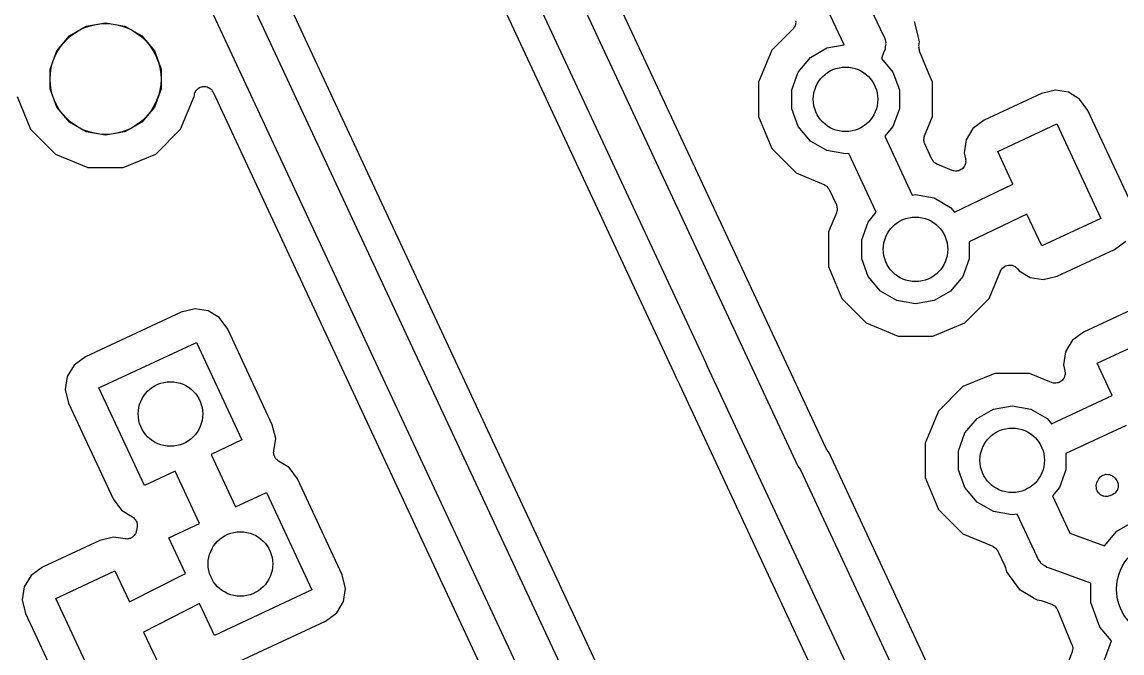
# Model space of a CAD drawing. Extents: x 24 to 196, y -189 to -31.
# Drawn here: x 38.02 to 54.9, y -149.93 to -140.25 of the extents above; entities that cross this region are included whole.
import ezdxf

# ---------------------------------------------------------------- set-up
doc = ezdxf.new("R2010")
doc.units = 0
doc.header["$MEASUREMENT"] = 0
doc.layers.add('BLACK', color=7, linetype='CONTINUOUS')

msp = doc.modelspace()

# ---------------------------------------------------------------- linework, layer by layer
at = {"layer": 'BLACK', "linetype": 'CONTINUOUS'}
for p, q in [((48.5747, -134.743), (51.2357, -140.448)), ((50.6337, -140.6), (48.2042, -135.391)), ((49.5364, -145.028), (46.8931, -139.356)), ((46.4038, -139.509), (49.0754, -145.242)), ((41.5132, -139.881), (49.4575, -156.92)), ((49.889, -156.644), (42.0892, -139.914)), ((48.511, -145.474), (45.8505, -139.765)), ((45.4197, -140.043), (48.0217, -145.627)), ((39.0075, -140.31), (39.303, -140.258)), ((39.303, -140.258), (39.5985, -140.31)), ((48.6458, -156.622), (40.9607, -140.139)), ((49.893, -140.235), (49.8918, -140.248)), ((49.8918, -140.248), (49.893, -140.262)), ((51.7545, -140.396), (51.7163, -140.239)), ((38.7476, -140.46), (39.0075, -140.31)), ((39.5985, -140.31), (39.8584, -140.46)), ((49.8489, -140.356), (49.5267, -140.678)), ((49.8566, -140.345), (49.8489, -140.356)), ((49.866, -140.336), (49.8566, -140.345)), ((49.8716, -140.324), (49.866, -140.336)), ((49.8793, -140.313), (49.8716, -140.324)), ((49.8827, -140.3), (49.8793, -140.313)), ((49.8884, -140.288), (49.8827, -140.3)), ((49.8895, -140.274), (49.8884, -140.288)), ((49.893, -140.262), (49.8895, -140.274)), ((51.7546, -140.396), (51.7545, -140.396)), ((51.7931, -140.553), (51.7546, -140.396)), ((51.7546, -140.396), (51.7546, -140.396)), ((38.5547, -140.69), (38.7476, -140.46)), ((39.8584, -140.46), (40.0513, -140.69)), ((51.2357, -140.448), (51.256, -140.483)), ((51.256, -140.483), (51.263, -140.523)), ((51.263, -140.523), (51.2734, -140.562)), ((51.2746, -140.589), (51.2676, -140.629)), ((51.2734, -140.562), (51.2722, -140.576)), ((51.2722, -140.576), (51.2746, -140.589)), ((51.784, -140.612), (51.7931, -140.553)), ((38.4521, -140.972), (38.5547, -140.69)), ((40.0513, -140.69), (40.1539, -140.972)), ((49.5267, -140.678), (49.3237, -141.168)), ((50.1184, -140.792), (50.3705, -140.646)), ((50.3705, -140.646), (50.6337, -140.6)), ((51.2469, -140.706), (51.2097, -140.808)), ((51.2641, -140.669), (51.2469, -140.706)), ((51.2676, -140.629), (51.2641, -140.669)), ((51.7824, -140.642), (51.7844, -140.627)), ((51.7849, -140.653), (51.7824, -140.642)), ((51.7844, -140.627), (51.784, -140.612)), ((51.7852, -140.665), (51.7849, -140.653)), ((51.7906, -140.679), (51.7852, -140.665)), ((51.7938, -140.693), (51.7906, -140.679)), ((51.9429, -141.053), (51.7938, -140.693)), ((49.9313, -141.015), (50.1184, -140.792)), ((51.2097, -140.808), (51.3831, -141.015)), ((38.4521, -141.272), (38.4521, -140.972)), ((40.1539, -140.972), (40.1539, -141.272)), ((49.8317, -141.288), (49.9313, -141.015)), ((51.3831, -141.015), (51.4827, -141.288)), ((51.9907, -141.168), (51.9429, -141.053)), ((38.5547, -141.554), (38.4521, -141.272)), ((40.1539, -141.272), (40.0513, -141.554)), ((40.7128, -141.277), (40.7269, -141.263)), ((40.7269, -141.263), (40.733, -141.26)), ((40.733, -141.26), (40.7381, -141.256)), ((40.7381, -141.256), (40.7568, -141.249)), ((40.7568, -141.249), (40.7748, -141.24)), ((40.7748, -141.24), (40.7815, -141.24)), ((40.7815, -141.24), (40.7878, -141.238)), ((40.7878, -141.238), (40.8077, -141.238)), ((40.8077, -141.238), (40.8276, -141.236)), ((40.8276, -141.236), (40.834, -141.238)), ((40.834, -141.238), (40.8407, -141.238)), ((40.8407, -141.238), (40.8595, -141.244)), ((40.8595, -141.244), (40.8787, -141.25)), ((40.8787, -141.25), (40.8842, -141.253)), ((40.8842, -141.253), (40.8905, -141.256)), ((40.8905, -141.256), (40.9057, -141.269)), ((40.9057, -141.269), (40.9221, -141.28)), ((49.3237, -141.168), (49.3237, -141.699)), ((51.9907, -141.699), (51.9907, -141.168)), ((37.9441, -141.392), (38.151, -141.892)), ((40.455, -141.892), (40.6619, -141.392)), ((40.6619, -141.388), (40.6653, -141.368)), ((40.6619, -141.392), (40.6619, -141.388)), ((40.6653, -141.368), (40.6671, -141.348)), ((40.6671, -141.348), (40.6699, -141.342)), ((40.6699, -141.342), (40.6711, -141.336)), ((40.6711, -141.336), (40.681, -141.318)), ((40.681, -141.318), (40.6895, -141.3)), ((40.6895, -141.3), (40.6942, -141.296)), ((40.6942, -141.296), (40.6975, -141.29)), ((40.6975, -141.29), (40.7128, -141.277)), ((40.9221, -141.28), (40.9259, -141.285)), ((40.9259, -141.285), (40.931, -141.29)), ((40.931, -141.29), (40.941, -141.307)), ((40.941, -141.307), (40.9524, -141.323)), ((40.9524, -141.323), (47.5119, -155.392)), ((49.8317, -141.579), (49.8317, -141.288)), ((51.4827, -141.288), (51.4827, -141.579)), ((53.6652, -141.345), (52.7861, -141.755)), ((53.8764, -141.293), (53.6652, -141.345)), ((54.0761, -141.324), (53.8764, -141.293)), ((54.2489, -141.429), (54.0761, -141.324)), ((54.3775, -141.604), (54.2489, -141.429)), ((38.7476, -141.784), (38.5547, -141.554)), ((40.0513, -141.554), (39.8584, -141.784)), ((49.9313, -141.853), (49.8317, -141.579)), ((51.4827, -141.579), (51.3831, -141.853)), ((55.041, -143.027), (54.3775, -141.604)), ((49.3237, -141.699), (49.5267, -142.189)), ((51.8692, -141.992), (51.9907, -141.699)), ((52.7861, -141.755), (52.6108, -141.883)), ((38.151, -141.892), (38.5332, -142.274)), ((39.0075, -141.934), (38.7476, -141.784)), ((39.303, -141.986), (39.0075, -141.934)), ((39.5985, -141.934), (39.303, -141.986)), ((39.8584, -141.784), (39.5985, -141.934)), ((40.0727, -142.274), (40.455, -141.892)), ((50.1184, -142.076), (49.9313, -141.853)), ((51.3831, -141.853), (51.2586, -142.001)), ((52.6108, -141.883), (52.506, -142.056)), ((52.9927, -142.233), (53.899, -141.811)), ((53.899, -141.811), (54.5752, -143.261)), ((50.3705, -142.221), (50.1184, -142.076)), ((51.2586, -142.001), (51.6798, -142.906)), ((51.8577, -142.044), (51.8613, -142.028)), ((51.859, -142.054), (51.8577, -142.044)), ((51.8582, -142.064), (51.859, -142.054)), ((51.8625, -142.08), (51.8582, -142.064)), ((51.8613, -142.028), (51.8628, -142.011)), ((51.8646, -142.096), (51.8625, -142.08)), ((51.8628, -142.011), (51.867, -142.002)), ((51.8692, -142.105), (51.8646, -142.096)), ((51.867, -142.002), (51.8692, -141.992)), ((51.8718, -142.115), (51.8692, -142.105)), ((51.9828, -142.353), (51.8718, -142.115)), ((52.506, -142.056), (52.4752, -142.256)), ((38.5332, -142.274), (39.0327, -142.481)), ((39.5733, -142.481), (40.0727, -142.274)), ((49.5267, -142.189), (49.9018, -142.564)), ((50.6572, -142.272), (50.3705, -142.221)), ((50.7081, -142.263), (50.6572, -142.272)), ((51.1292, -143.168), (50.7081, -142.263)), ((52.4752, -142.256), (52.4977, -142.348)), ((53.2261, -142.734), (52.9927, -142.233)), ((51.9847, -142.356), (51.9828, -142.353)), ((51.9858, -142.359), (51.9847, -142.356)), ((51.9998, -142.378), (51.9858, -142.359)), ((52.0131, -142.397), (51.9998, -142.378)), ((52.0159, -142.399), (52.0131, -142.397)), ((52.018, -142.401), (52.0159, -142.399)), ((52.0375, -142.414), (52.018, -142.401)), ((52.0564, -142.427), (52.0375, -142.414)), ((52.0597, -142.428), (52.0564, -142.427)), ((52.0626, -142.43), (52.0597, -142.428)), ((52.2913, -142.525), (52.0626, -142.43)), ((52.4863, -142.451), (52.4814, -142.458)), ((52.4914, -142.434), (52.4863, -142.451)), ((52.4984, -142.417), (52.4914, -142.434)), ((52.4977, -142.348), (52.4982, -142.356)), ((52.4982, -142.356), (52.5007, -142.364)), ((52.4988, -142.408), (52.4984, -142.417)), ((52.5011, -142.4), (52.4988, -142.408)), ((52.5007, -142.364), (52.4999, -142.382)), ((52.4999, -142.382), (52.5011, -142.4)), ((39.0327, -142.481), (39.5733, -142.481)), ((49.9018, -142.564), (50.3253, -142.74)), ((52.2995, -142.526), (52.2913, -142.525)), ((52.307, -142.53), (52.2995, -142.526)), ((52.3252, -142.532), (52.307, -142.53)), ((52.343, -142.536), (52.3252, -142.532)), ((52.3513, -142.535), (52.343, -142.536)), ((52.3596, -142.536), (52.3513, -142.535)), ((52.3774, -142.531), (52.3596, -142.536)), ((52.3955, -142.529), (52.3774, -142.531)), ((52.4029, -142.525), (52.3955, -142.529)), ((52.411, -142.523), (52.4029, -142.525)), ((52.4262, -142.513), (52.411, -142.523)), ((52.4424, -142.505), (52.4262, -142.513)), ((52.4481, -142.498), (52.4424, -142.505)), ((52.455, -142.494), (52.4481, -142.498)), ((52.4658, -142.479), (52.455, -142.494)), ((52.4782, -142.466), (52.4658, -142.479)), ((52.4814, -142.458), (52.4782, -142.466)), ((50.3253, -142.74), (50.3282, -142.741)), ((50.3282, -142.741), (50.3315, -142.742)), ((50.3315, -142.742), (50.3504, -142.756)), ((50.3504, -142.756), (50.3699, -142.768)), ((50.3699, -142.768), (50.372, -142.771)), ((50.372, -142.771), (50.3748, -142.773)), ((50.3748, -142.773), (50.388, -142.792)), ((50.388, -142.792), (50.4021, -142.81)), ((52.3297, -143.165), (53.2261, -142.734)), ((50.4021, -142.81), (50.4032, -142.813)), ((50.4032, -142.813), (50.4051, -142.816)), ((50.4051, -142.816), (50.516, -143.054)), ((51.6798, -142.906), (51.7306, -142.897)), ((51.7306, -142.897), (52.0173, -142.948)), ((52.0173, -142.948), (52.2694, -143.094)), ((50.516, -143.054), (50.5186, -143.064)), ((50.5186, -143.064), (50.5232, -143.073)), ((50.5232, -143.073), (50.5254, -143.089)), ((50.5254, -143.089), (50.5297, -143.106)), ((50.5301, -143.125), (50.5265, -143.142)), ((50.5297, -143.106), (50.5288, -143.116)), ((50.5288, -143.116), (50.5301, -143.125)), ((52.2694, -143.094), (52.3297, -143.165)), ((50.5187, -143.177), (50.3971, -143.47)), ((50.5208, -143.167), (50.5187, -143.177)), ((50.525, -143.158), (50.5208, -143.167)), ((50.5265, -143.142), (50.525, -143.158)), ((51.0047, -143.317), (51.1292, -143.168)), ((53.4408, -143.194), (52.5561, -143.62)), ((53.6689, -143.683), (53.4408, -143.194)), ((54.5752, -143.261), (53.6689, -143.683)), ((50.9051, -143.59), (51.0047, -143.317)), ((50.3971, -143.47), (50.3971, -144.001)), ((50.9051, -143.881), (50.9051, -143.59)), ((52.5561, -143.62), (52.5561, -143.881)), ((54.7817, -143.739), (54.9571, -143.611)), ((53.9026, -144.149), (54.7817, -143.739)), ((51.0047, -144.155), (50.9051, -143.881)), ((52.5561, -143.881), (52.4566, -144.155)), ((50.3971, -144.001), (50.6001, -144.491)), ((52.8611, -144.491), (53.0355, -144.07)), ((53.0355, -144.07), (53.0364, -144.069)), ((53.0364, -144.069), (53.0368, -144.067)), ((53.0368, -144.067), (53.0506, -144.046)), ((53.0506, -144.046), (53.064, -144.025)), ((53.064, -144.025), (53.0653, -144.024)), ((53.0653, -144.024), (53.0662, -144.023)), ((53.0662, -144.023), (53.0863, -144.008)), ((53.0863, -144.008), (53.1059, -143.993)), ((53.1059, -143.993), (53.1076, -143.993)), ((53.1076, -143.993), (53.1089, -143.992)), ((53.1089, -143.992), (53.1328, -143.985)), ((53.1328, -143.985), (53.1564, -143.977)), ((53.1564, -143.977), (53.1581, -143.977)), ((53.1581, -143.977), (53.1597, -143.977)), ((53.1597, -143.977), (53.1845, -143.978)), ((53.1845, -143.978), (53.2093, -143.98)), ((53.2093, -143.98), (53.2109, -143.98)), ((53.2109, -143.98), (53.2125, -143.98)), ((53.2125, -143.98), (53.2353, -143.99)), ((53.2353, -143.99), (53.2582, -144)), ((53.2582, -144), (53.2594, -144.001)), ((53.2594, -144.001), (53.261, -144.002)), ((53.261, -144.002), (53.2789, -144.019)), ((53.2789, -144.019), (53.2972, -144.036)), ((53.2972, -144.036), (53.298, -144.037)), ((53.298, -144.037), (53.2992, -144.038)), ((53.2992, -144.038), (53.319, -144.065)), ((53.319, -144.065), (53.4917, -144.17)), ((51.1918, -144.378), (51.0047, -144.155)), ((52.4566, -144.155), (52.2694, -144.378)), ((53.4917, -144.17), (53.6915, -144.201)), ((53.6915, -144.201), (53.9026, -144.149)), ((51.4439, -144.523), (51.1918, -144.378)), ((52.2694, -144.378), (52.0173, -144.523)), ((40.6756, -144.648), (40.4644, -144.7)), ((40.8753, -144.679), (40.6756, -144.648)), ((50.6001, -144.491), (50.9753, -144.866)), ((51.7306, -144.574), (51.4439, -144.523)), ((52.0173, -144.523), (51.7306, -144.574)), ((52.486, -144.866), (52.8611, -144.491)), ((55.1892, -144.596), (54.3101, -145.006)), ((40.4644, -144.7), (38.9953, -145.385)), ((41.0481, -144.784), (40.8753, -144.679)), ((41.1766, -144.959), (41.0481, -144.784)), ((41.8617, -146.428), (41.1766, -144.959)), ((50.9753, -144.866), (51.4654, -145.069)), ((51.9959, -145.069), (52.486, -144.866)), ((50.3596, -146.794), (49.5364, -145.028)), ((49.5364, -145.028), (49.5364, -145.028)), ((49.5364, -145.028), (49.5364, -145.028)), ((51.4654, -145.069), (51.9959, -145.069)), ((54.1348, -145.134), (54.03, -145.307)), ((54.3101, -145.006), (54.1348, -145.134)), ((54.5167, -145.484), (55.423, -145.062)), ((39.2018, -145.863), (40.6982, -145.166)), ((40.6982, -145.166), (41.3959, -146.662)), ((49.0754, -145.242), (49.9248, -147.063)), ((54.03, -145.307), (53.9992, -145.507)), ((38.9953, -145.385), (38.82, -145.513)), ((48.5218, -145.497), (48.511, -145.474)), ((48.511, -145.474), (48.511, -145.474)), ((54.7474, -145.979), (54.5167, -145.484)), ((38.82, -145.513), (38.7151, -145.686)), ((48.0217, -145.627), (48.0217, -145.627)), ((48.0217, -145.627), (48.0604, -145.71)), ((48.5335, -145.522), (48.5218, -145.497)), ((50.9491, -150.701), (48.5335, -145.522)), ((48.5335, -145.522), (48.5335, -145.522)), ((52.9491, -145.641), (52.459, -145.844)), ((53.4796, -145.641), (52.9491, -145.641)), ((53.8165, -145.78), (53.4796, -145.641)), ((53.9992, -145.507), (54.0228, -145.603)), ((54.0228, -145.603), (54.0234, -145.612)), ((54.0234, -145.612), (54.0259, -145.62)), ((54.0263, -145.656), (54.0239, -145.664)), ((54.0259, -145.62), (54.0251, -145.638)), ((54.0251, -145.638), (54.0263, -145.656)), ((38.7151, -145.686), (38.6844, -145.886)), ((48.0604, -145.71), (48.0604, -145.71)), ((48.0604, -145.71), (48.0604, -145.71)), ((48.0604, -145.71), (48.1019, -145.799)), ((48.1019, -145.799), (48.102, -145.799)), ((48.102, -145.799), (50.5112, -150.964)), ((53.8246, -145.782), (53.8165, -145.78)), ((53.8321, -145.786), (53.8246, -145.782)), ((53.8503, -145.788), (53.8321, -145.786)), ((53.8681, -145.792), (53.8503, -145.788)), ((53.8764, -145.791), (53.8681, -145.792)), ((53.8848, -145.792), (53.8764, -145.791)), ((53.9025, -145.787), (53.8848, -145.792)), ((53.9206, -145.785), (53.9025, -145.787)), ((53.928, -145.781), (53.9206, -145.785)), ((53.9362, -145.779), (53.928, -145.781)), ((53.9514, -145.769), (53.9362, -145.779)), ((53.9676, -145.761), (53.9514, -145.769)), ((53.9732, -145.754), (53.9676, -145.761)), ((53.9802, -145.75), (53.9732, -145.754)), ((53.991, -145.735), (53.9802, -145.75)), ((54.0033, -145.721), (53.991, -145.735)), ((54.0065, -145.714), (54.0033, -145.721)), ((54.0115, -145.707), (54.0065, -145.714)), ((54.0166, -145.689), (54.0115, -145.707)), ((54.0236, -145.673), (54.0166, -145.689)), ((54.0239, -145.664), (54.0236, -145.673)), ((38.6844, -145.886), (38.7361, -146.097)), ((39.8996, -147.36), (39.2018, -145.863)), ((52.459, -145.844), (52.0839, -146.219)), ((53.8199, -146.412), (54.7474, -145.979)), ((38.7361, -146.097), (39.4211, -147.566)), ((52.9277, -146.187), (53.2144, -146.136)), ((53.2144, -146.136), (53.5011, -146.187)), ((52.0839, -146.219), (51.8809, -146.709)), ((52.4884, -146.555), (52.6756, -146.332)), ((52.6756, -146.332), (52.9277, -146.187)), ((53.5011, -146.187), (53.7532, -146.332)), ((53.7532, -146.332), (53.8199, -146.412)), ((41.9134, -146.639), (41.8617, -146.428)), ((54.9621, -146.44), (54.0399, -146.87)), ((41.3959, -146.662), (40.9226, -146.883)), ((41.8838, -146.831), (41.9134, -146.639)), ((52.3889, -146.829), (52.4884, -146.555)), ((41.8821, -146.851), (41.884, -146.841)), ((41.884, -146.841), (41.8838, -146.831)), ((50.3682, -146.806), (50.3596, -146.794)), ((50.3748, -146.819), (50.3682, -146.806)), ((50.4034, -146.858), (50.3748, -146.819)), ((51.8809, -146.709), (51.8809, -147.24)), ((52.3889, -147.12), (52.3889, -146.829)), ((40.9226, -146.883), (41.2987, -147.688)), ((41.8846, -146.868), (41.8821, -146.851)), ((41.8849, -146.884), (41.8846, -146.868)), ((41.8886, -146.894), (41.8849, -146.884)), ((41.8901, -146.904), (41.8886, -146.894)), ((41.8981, -146.918), (41.8901, -146.904)), ((41.9041, -146.934), (41.8981, -146.918)), ((41.9107, -146.941), (41.9041, -146.934)), ((41.9156, -146.95), (41.9107, -146.941)), ((41.9281, -146.961), (41.9156, -146.95)), ((41.939, -146.973), (41.9281, -146.961)), ((41.9478, -146.978), (41.939, -146.973)), ((41.9554, -146.985), (41.9478, -146.978)), ((42.1215, -147.086), (41.9554, -146.985)), ((53.8351, -154.217), (50.4034, -146.858)), ((54.0399, -146.87), (54.0399, -147.12)), ((40.3701, -147.14), (39.8996, -147.36)), ((40.7462, -147.946), (40.3701, -147.14)), ((42.2501, -147.261), (42.1215, -147.086)), ((49.9248, -147.063), (49.9655, -147.121)), ((49.9655, -147.121), (57.4743, -163.223)), ((52.4884, -147.393), (52.3889, -147.12)), ((54.0399, -147.12), (53.9403, -147.393)), ((42.9351, -148.73), (42.2501, -147.261)), ((51.8809, -147.24), (52.0839, -147.73)), ((54.5042, -147.359), (54.5102, -147.34)), ((54.5102, -147.34), (54.5145, -147.32)), ((54.5145, -147.32), (54.5305, -147.282)), ((54.5305, -147.282), (54.5314, -147.28)), ((54.5314, -147.28), (54.5318, -147.279)), ((54.5318, -147.279), (54.5456, -147.258)), ((54.5456, -147.258), (54.5589, -147.237)), ((54.5589, -147.237), (54.5602, -147.236)), ((54.5602, -147.236), (54.5612, -147.235)), ((54.5612, -147.235), (54.5812, -147.22)), ((54.5812, -147.22), (54.6009, -147.205)), ((54.6009, -147.205), (54.6025, -147.204)), ((54.6025, -147.204), (54.6039, -147.203)), ((54.6039, -147.203), (54.6277, -147.196)), ((54.6277, -147.196), (54.6514, -147.189)), ((54.6514, -147.189), (54.6531, -147.189)), ((54.6531, -147.189), (54.6547, -147.188)), ((54.6547, -147.188), (54.6795, -147.19)), ((54.6795, -147.19), (54.7043, -147.191)), ((54.7043, -147.191), (54.7058, -147.192)), ((54.7058, -147.192), (54.7075, -147.192)), ((54.7075, -147.192), (54.7302, -147.202)), ((54.7302, -147.202), (54.7532, -147.211)), ((54.7532, -147.211), (54.7544, -147.213)), ((54.7544, -147.213), (54.7559, -147.213)), ((54.7559, -147.213), (54.7739, -147.23)), ((54.7739, -147.23), (54.7922, -147.247)), ((54.7922, -147.247), (54.793, -147.249)), ((54.793, -147.249), (54.7942, -147.25)), ((54.7942, -147.25), (54.8122, -147.274)), ((54.8122, -147.274), (54.8144, -147.279)), ((54.8144, -147.279), (54.8178, -147.283)), ((54.8178, -147.283), (54.826, -147.303)), ((54.826, -147.303), (54.8356, -147.322)), ((54.8356, -147.322), (54.8361, -147.327)), ((54.8361, -147.327), (54.838, -147.331)), ((54.838, -147.331), (54.839, -147.353)), ((41.2987, -147.688), (41.7716, -147.468)), ((41.7716, -147.468), (42.4694, -148.964)), ((52.6756, -147.617), (52.4884, -147.393)), ((53.9403, -147.393), (53.8327, -147.522)), ((54.503, -147.372), (54.5045, -147.365)), ((54.5056, -147.392), (54.503, -147.372)), ((54.5045, -147.365), (54.5042, -147.359)), ((54.5065, -147.412), (54.5056, -147.392)), ((54.5091, -147.418), (54.5065, -147.412)), ((54.5099, -147.424), (54.5091, -147.418)), ((54.5191, -147.442), (54.5099, -147.424)), ((54.5267, -147.46), (54.5191, -147.442)), ((54.5313, -147.465), (54.5267, -147.46)), ((54.5344, -147.471), (54.5313, -147.465)), ((54.5491, -147.485), (54.5344, -147.471)), ((54.5625, -147.499), (54.5491, -147.485)), ((54.5684, -147.503), (54.5625, -147.499)), ((54.5734, -147.507), (54.5684, -147.503)), ((54.5918, -147.515), (54.5734, -147.507)), ((54.6094, -147.524), (54.5918, -147.515)), ((54.7476, -147.505), (54.7136, -147.519)), ((54.7518, -147.503), (54.7476, -147.505)), ((54.7567, -147.501), (54.7518, -147.503)), ((54.7741, -147.488), (54.7567, -147.501)), ((54.7922, -147.477), (54.7741, -147.488)), ((54.7953, -147.473), (54.7922, -147.477)), ((54.7993, -147.47), (54.7953, -147.473)), ((54.8113, -147.452), (54.7993, -147.47)), ((54.8244, -147.435), (54.8113, -147.452)), ((54.826, -147.43), (54.8244, -147.435)), ((54.8288, -147.426), (54.826, -147.43)), ((54.8339, -147.405), (54.8288, -147.426)), ((54.8404, -147.384), (54.8339, -147.405)), ((54.839, -147.353), (54.8413, -147.374)), ((54.8413, -147.374), (54.8401, -147.379)), ((54.8401, -147.379), (54.8404, -147.384)), ((39.4211, -147.566), (39.5497, -147.741)), ((52.9277, -147.762), (52.6756, -147.617)), ((53.8327, -147.522), (54.1012, -148.095)), ((54.6161, -147.525), (54.6094, -147.524)), ((54.6223, -147.527), (54.6161, -147.525)), ((54.6422, -147.528), (54.6223, -147.527)), ((54.6619, -147.531), (54.6422, -147.528)), ((54.6685, -147.529), (54.6619, -147.531)), ((54.6752, -147.53), (54.6685, -147.529)), ((54.6942, -147.524), (54.6752, -147.53)), ((54.7136, -147.519), (54.6942, -147.524)), ((39.5497, -147.741), (39.7158, -147.842)), ((39.7158, -147.842), (39.7234, -147.849)), ((39.7234, -147.849), (39.7322, -147.854)), ((39.7322, -147.854), (39.7431, -147.866)), ((52.0839, -147.73), (52.459, -148.105)), ((53.2144, -147.813), (52.9277, -147.762)), ((53.2896, -147.799), (53.2144, -147.813)), ((53.5967, -148.455), (53.2896, -147.799)), ((39.7431, -147.866), (39.7556, -147.877)), ((39.7556, -147.877), (39.7605, -147.886)), ((39.7605, -147.886), (39.7671, -147.894)), ((39.7671, -147.894), (39.7731, -147.909)), ((39.7731, -147.909), (39.7811, -147.924)), ((39.7874, -147.996), (39.7785, -148.053)), ((39.7811, -147.924), (39.7826, -147.934)), ((39.7826, -147.934), (39.7863, -147.943)), ((39.7863, -147.943), (39.7866, -147.959)), ((39.7866, -147.959), (39.7891, -147.976)), ((39.7891, -147.976), (39.7872, -147.986)), ((39.7872, -147.986), (39.7874, -147.996)), ((40.2753, -148.165), (40.7462, -147.946)), ((54.8202, -148.064), (55.1692, -147.863)), ((39.4249, -148.153), (39.2138, -148.205)), ((39.6047, -148.181), (39.4249, -148.153)), ((39.618, -148.181), (39.6047, -148.181)), ((39.6312, -148.183), (39.618, -148.181)), ((39.6443, -148.18), (39.6312, -148.183)), ((39.6576, -148.18), (39.6443, -148.18)), ((39.6701, -148.175), (39.6576, -148.18)), ((39.6831, -148.172), (39.6701, -148.175)), ((39.6945, -148.165), (39.6831, -148.172)), ((39.707, -148.161), (39.6945, -148.165)), ((39.717, -148.152), (39.707, -148.161)), ((39.7284, -148.145), (39.717, -148.152)), ((39.7367, -148.134), (39.7284, -148.145)), ((39.7468, -148.126), (39.7367, -148.134)), ((39.7532, -148.114), (39.7468, -148.126)), ((39.7615, -148.104), (39.7532, -148.114)), ((39.7658, -148.091), (39.7615, -148.104)), ((39.7722, -148.079), (39.7658, -148.091)), ((39.7742, -148.066), (39.7722, -148.079)), ((39.7785, -148.053), (39.7742, -148.066)), ((40.5294, -148.71), (40.2753, -148.165)), ((52.459, -148.105), (52.9163, -148.294)), ((54.1012, -148.095), (54.6318, -148.289)), ((54.6318, -148.289), (54.8202, -148.064)), ((39.2138, -148.205), (38.3347, -148.615)), ((52.9163, -148.294), (52.9191, -148.296)), ((52.9191, -148.296), (52.9222, -148.297)), ((52.9222, -148.297), (52.9413, -148.31)), ((52.9413, -148.31), (52.961, -148.323)), ((52.961, -148.323), (52.9629, -148.325)), ((52.9629, -148.325), (52.9656, -148.327)), ((52.9656, -148.327), (52.979, -148.346)), ((52.979, -148.346), (52.9932, -148.365)), ((52.9932, -148.365), (52.9942, -148.368)), ((52.9942, -148.368), (52.996, -148.37)), ((52.996, -148.37), (53.1016, -148.596)), ((53.6104, -148.493), (53.5967, -148.455)), ((53.6365, -148.524), (53.6104, -148.493)), ((53.6599, -148.558), (53.6365, -148.524)), ((38.3347, -148.615), (38.1593, -148.743)), ((38.5412, -149.093), (39.4475, -148.671)), ((39.4475, -148.671), (39.6706, -149.149)), ((53.1016, -148.596), (53.1056, -148.611)), ((53.1056, -148.611), (53.1117, -148.625)), ((53.1117, -148.625), (53.1273, -148.688)), ((53.1273, -148.688), (53.1671, -148.743)), ((53.6709, -148.565), (53.6599, -148.558)), ((53.6794, -148.576), (53.6709, -148.565)), ((53.7147, -148.596), (53.6794, -148.576)), ((53.7481, -148.619), (53.7147, -148.596)), ((53.7869, -148.63), (53.7481, -148.619)), ((54.4232, -148.861), (53.7869, -148.63)), ((38.1593, -148.743), (38.0545, -148.916)), ((39.6706, -149.149), (40.5294, -148.71)), ((42.9868, -148.941), (42.9351, -148.73)), ((53.1671, -148.743), (53.1676, -148.744)), ((53.1676, -148.744), (53.2231, -148.819)), ((53.2231, -148.819), (53.2232, -148.819)), ((53.2232, -148.819), (53.2233, -148.82)), ((53.2233, -148.82), (53.3188, -148.95)), ((54.4232, -149.155), (54.4232, -148.861)), ((38.0545, -148.916), (38.0238, -149.116)), ((42.4694, -148.964), (40.973, -149.662)), ((42.9561, -149.141), (42.9868, -148.941)), ((53.3188, -148.95), (53.4572, -149.034)), ((53.4572, -149.034), (53.4573, -149.034)), ((53.4573, -149.034), (53.4574, -149.034)), ((53.4574, -149.034), (53.5375, -149.082)), ((38.0238, -149.116), (38.0754, -149.327)), ((39.2174, -150.543), (38.5412, -149.093)), ((40.7442, -149.171), (39.8854, -149.61)), ((40.973, -149.662), (40.7442, -149.171)), ((42.8512, -149.314), (42.9561, -149.141)), ((53.5375, -149.082), (53.5384, -149.083)), ((53.5384, -149.083), (53.5961, -149.118)), ((53.5961, -149.118), (53.6611, -149.128)), ((53.6611, -149.128), (53.6754, -149.132)), ((53.6754, -149.132), (53.6903, -149.135)), ((53.6903, -149.135), (53.8207, -149.183)), ((53.8207, -149.183), (53.8294, -149.188)), ((53.8294, -149.188), (53.8389, -149.191)), ((53.8389, -149.191), (53.8521, -149.201)), ((53.8521, -149.201), (53.8665, -149.209)), ((54.5611, -149.534), (54.4232, -149.155)), ((38.0754, -149.327), (38.7389, -150.75)), ((42.6759, -149.442), (42.8512, -149.314)), ((53.8665, -149.209), (53.873, -149.217)), ((53.873, -149.217), (53.8809, -149.223)), ((53.8809, -149.223), (53.8898, -149.237)), ((53.8898, -149.237), (53.9005, -149.25)), ((53.9005, -149.25), (53.904, -149.259)), ((53.904, -149.259), (53.9093, -149.267)), ((53.9093, -149.267), (54.1316, -149.804)), ((41.2068, -150.127), (42.6759, -149.442)), ((54.737, -149.743), (54.5611, -149.534)), ((39.8854, -149.61), (40.1237, -150.121)), ((54.1316, -149.804), (54.1323, -149.807)), ((54.1323, -149.807), (54.134, -149.81)), ((54.134, -149.81), (54.138, -149.833)), ((54.138, -149.833), (54.1431, -149.856)), ((54.1432, -149.862), (54.1392, -149.885)), ((54.1431, -149.856), (54.1426, -149.859)), ((54.1426, -149.859), (54.1432, -149.862)), ((54.4805, -150.448), (54.737, -149.743)), ((54.134, -149.915), (54.0347, -150.187)), ((54.1346, -149.911), (54.134, -149.915)), ((54.1362, -149.908), (54.1346, -149.911)), ((54.1392, -149.885), (54.1362, -149.908))]:
    msp.add_line(p, q, dxfattribs=at)
at = {"layer": 'BLACK'}
for centre, radius in [((39.303, -141.122), 0.8509), ((50.6572, -141.434), 0.4953), ((51.7306, -143.736), 0.4953), ((40.2989, -146.263), 0.4953), ((53.2144, -146.974), 0.4953), ((41.3723, -148.565), 0.4953), ((55.5662, -148.953), 0.7493)]:
    msp.add_circle(centre, radius, dxfattribs=at)

doc.saveas('drawing.dxf')
